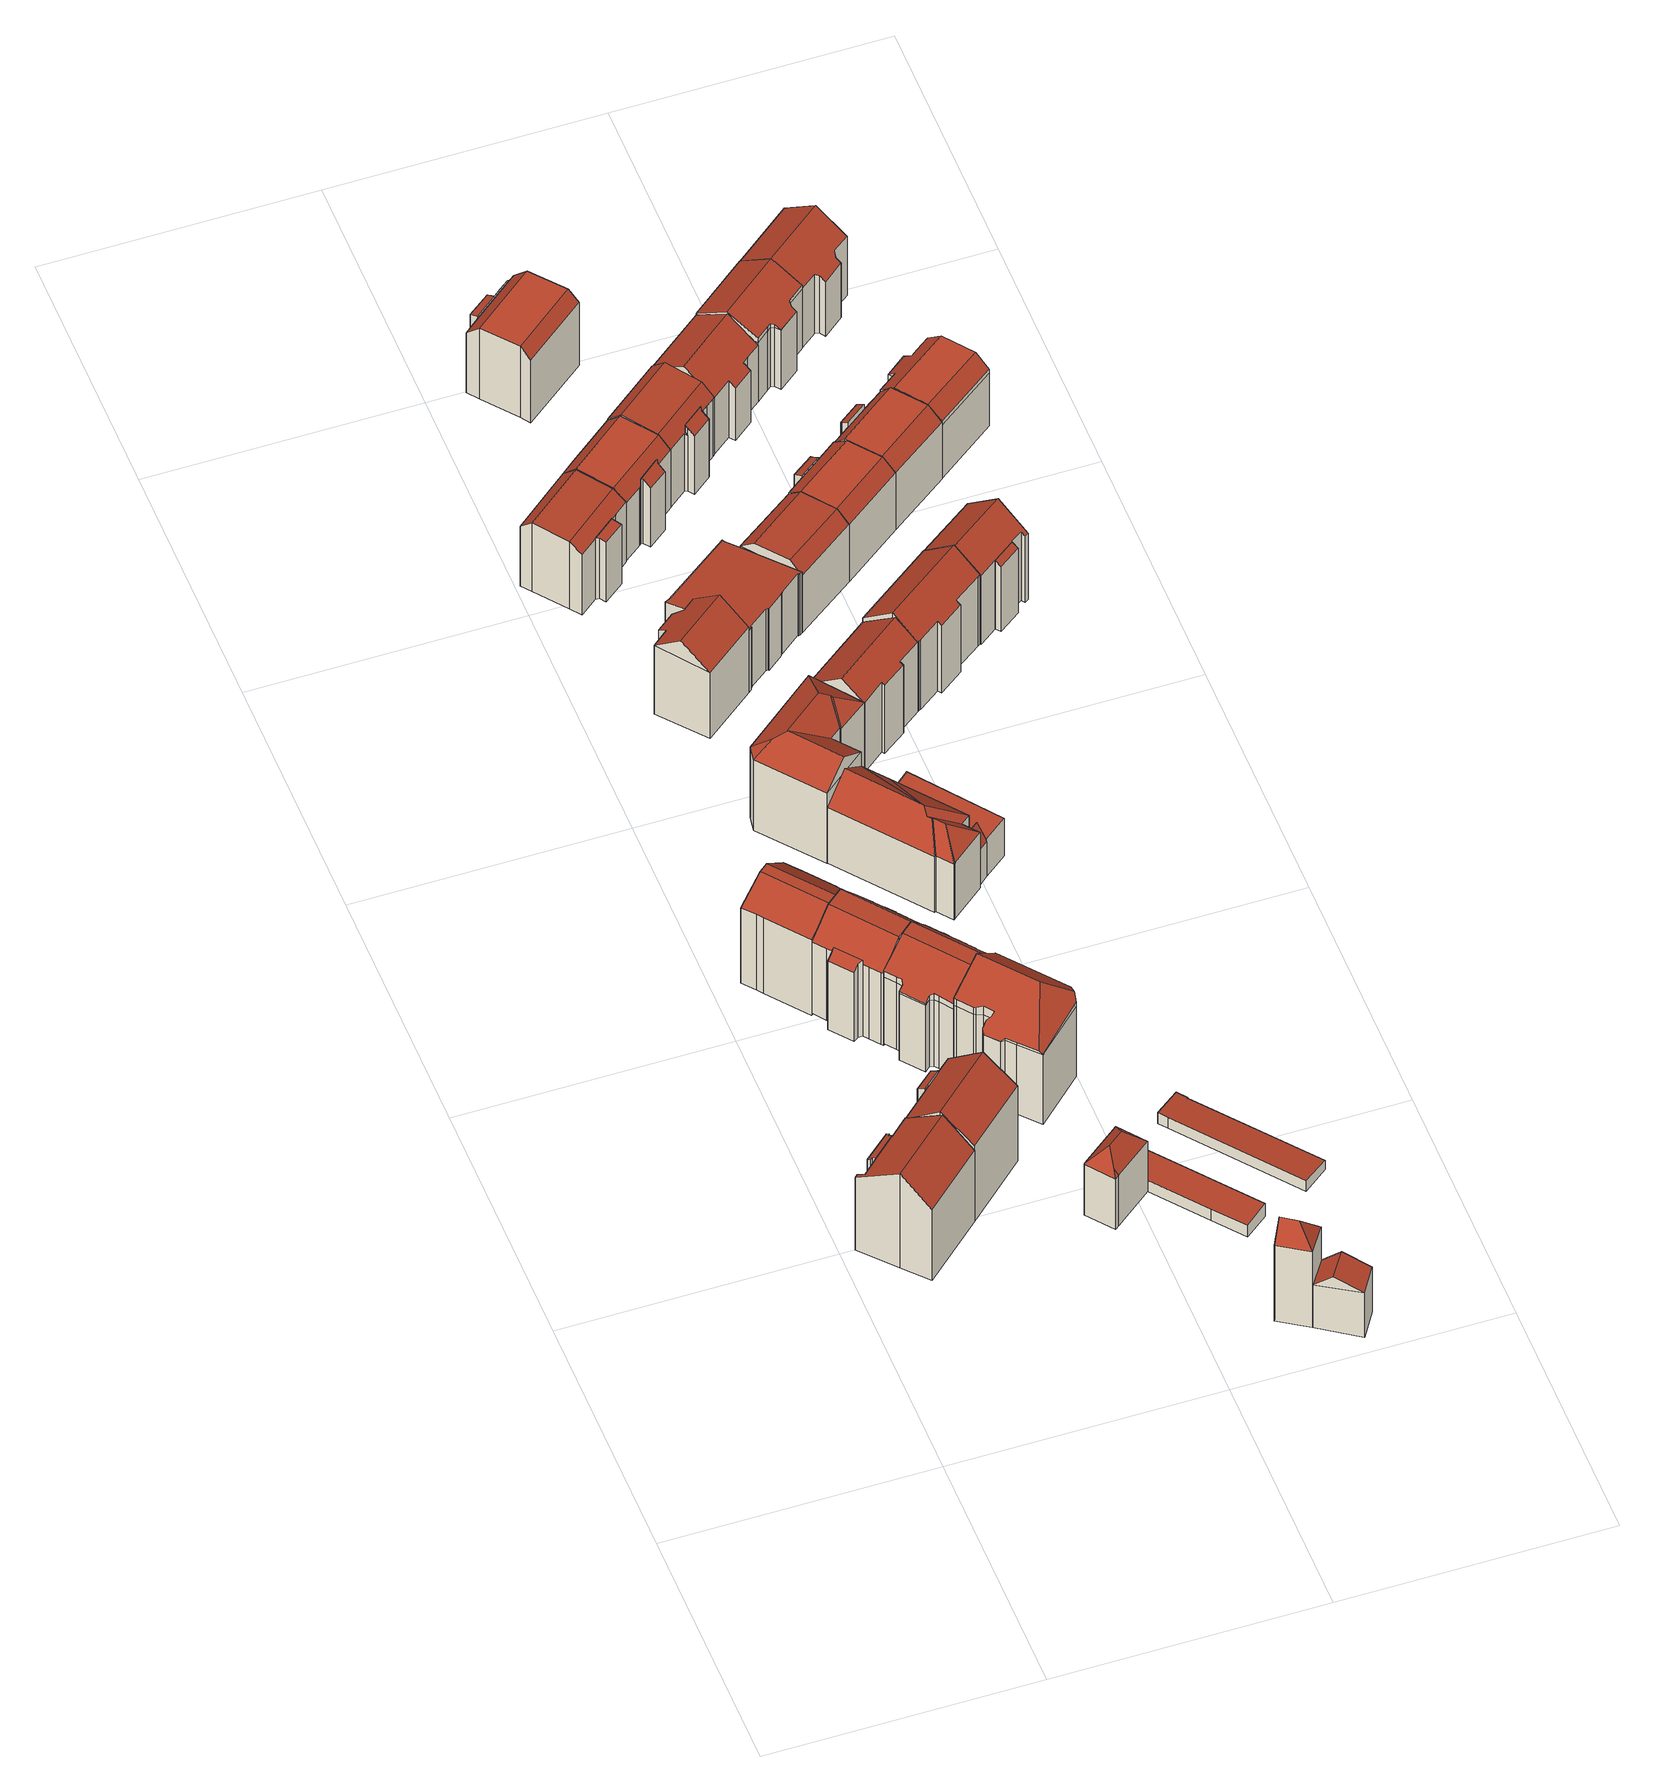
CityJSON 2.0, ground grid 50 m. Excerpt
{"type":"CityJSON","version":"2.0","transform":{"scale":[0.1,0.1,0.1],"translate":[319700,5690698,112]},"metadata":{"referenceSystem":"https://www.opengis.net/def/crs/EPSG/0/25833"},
"CityObjects":{
"building1":{"type":"Building","attributes":{"Gemeindeschluessel":14713000,"Geometrietyp2DReferenz":"3000","function":"31001_9998","roofType":"9999"},"children":["building1-1","building1-2"]},
"building1-1":{"type":"BuildingPart","attributes":{"Dachtyp_tdc":"tdcGableRoof","Dachneigung":43.35,"QualitaetDacherkennung":53,"Geometrietyp2DReferenz":"3000","roofType":"3100","measuredHeight":22.98},"parents":["building1"],"geometry":[{"type":"MultiSurface","lod":"2","boundaries":[[[0,1,2,3]],[[4,5,6,7]],[[5,8,9,6]],[[8,10,11,9]],[[10,12,13,11]],[[12,14,15,13]],[[14,16,17,15]],[[16,18,19,17]],[[18,20,21,19]],[[20,0,3,21]],[[16,14,12,10]],[[10,8,5,4,1,0,20,18,16]],[[3,2,7,6,9,11,13,15,17,19,21]],[[7,2,1,4]]],"semantics":{"surfaces":[{"type":"WallSurface"},{"type":"RoofSurface"},{"type":"GroundSurface"},{"type":"ClosureSurface"}],"values":[0,0,0,0,0,0,0,0,0,0,1,1,2,3]}}]},
"building1-2":{"type":"BuildingPart","attributes":{"Dachtyp_tdc":"tdcPolyFlatRoof","Dachneigung":26.52,"QualitaetDacherkennung":66,"Geometrietyp2DReferenz":"3000","roofType":"2100","measuredHeight":18.82},"parents":["building1"],"geometry":[{"type":"MultiSurface","lod":"2","boundaries":[[[22,2,1]],[[22,23,24,2]],[[23,25,26,24]],[[25,27,28,26]],[[27,29,30,28]],[[29,31,32,30]],[[31,33,34,32]],[[33,35,36,34]],[[35,37,4,7,36]],[[37,35,33,31,29,27,25,23,22]],[[2,24,26,28,30,32,34,36,7]],[[1,4,37,22]],[[1,2,7,4]]],"semantics":{"surfaces":[{"type":"WallSurface"},{"type":"RoofSurface"},{"type":"GroundSurface"},{"type":"ClosureSurface"}],"values":[0,0,0,0,0,0,0,0,0,1,2,0,3]}}]},
"building2":{"type":"Building","attributes":{"Gemeindeschluessel":14713000,"Geometrietyp2DReferenz":"3000","function":"31001_9998","roofType":"9999"},"children":["building2-1","building2-2"]},
"building2-1":{"type":"BuildingPart","attributes":{"Dachtyp_tdc":"tdcFreeFormRoof","Dachneigung":37.18,"QualitaetDacherkennung":29,"Geometrietyp2DReferenz":"3000","roofType":"5000","measuredHeight":23.43},"parents":["building2"],"geometry":[{"type":"MultiSurface","lod":"2","boundaries":[[[38,39,40,41]],[[39,42,43,40]],[[42,44,45,43]],[[44,46,13,45]],[[46,47,48,13]],[[47,49,9,48]],[[49,50,51,9]],[[47,46,44,42]],[[42,39,38,50,49,47]],[[41,40,43,45,13,48,9,51]],[[38,41,51,50]]],"semantics":{"surfaces":[{"type":"WallSurface"},{"type":"RoofSurface"},{"type":"GroundSurface"},{"type":"ClosureSurface"}],"values":[0,0,0,0,0,0,0,1,1,2,3]}}]},
"building2-2":{"type":"BuildingPart","attributes":{"Dachtyp_tdc":"tdcPolyFlatRoof","Dachneigung":28.72,"QualitaetDacherkennung":37,"Geometrietyp2DReferenz":"3000","roofType":"2100","measuredHeight":19},"parents":["building2"],"geometry":[{"type":"MultiSurface","lod":"2","boundaries":[[[52,53,54,55]],[[53,56,41,54]],[[56,57,58,59,41]],[[60,52,55,51,50]],[[60,57,56,53,52]],[[55,54,41,59,51]],[[60,50,58,57]],[[50,51,59,58]]],"semantics":{"surfaces":[{"type":"WallSurface"},{"type":"RoofSurface"},{"type":"GroundSurface"},{"type":"ClosureSurface"}],"values":[0,0,0,0,1,2,0,3]}}]},
"building3":{"type":"Building","attributes":{"Dachtyp_tdc":"tdcCutGableRoof","Gemeindeschluessel":14713000,"Dachneigung":42.37,"QualitaetDacherkennung":51,"Geometrietyp2DReferenz":"3000","function":"31001_9998","roofType":"9999","measuredHeight":21.85},"geometry":[{"type":"MultiSurface","lod":"2","boundaries":[[[61,62,63,64]],[[62,65,66,63]],[[65,67,68,66]],[[67,69,70,68]],[[69,71,72,70]],[[71,73,74,72]],[[73,75,76,74]],[[75,77,78,76]],[[77,79,80,78]],[[79,81,82,80]],[[81,83,84,82]],[[83,85,86,84]],[[85,87,88,86]],[[87,61,64,88]],[[69,67,65,62,61,87]],[[85,83,81,79,77,75,73,71]],[[87,85,71,69]],[[64,63,66,68,70,72,74,76,78,80,82,84,86,88]]],"semantics":{"surfaces":[{"type":"WallSurface"},{"type":"RoofSurface"},{"type":"GroundSurface"}],"values":[0,0,0,0,0,0,0,0,0,0,0,0,0,0,1,1,1,2]}}]},
"building4":{"type":"Building","attributes":{"Gemeindeschluessel":14713000,"Geometrietyp2DReferenz":"3000","function":"31001_9998","roofType":"9999"},"children":["building4-1","building4-2"]},
"building4-1":{"type":"BuildingPart","attributes":{"Dachtyp_tdc":"tdcPolyFlatRoof","Dachneigung":44.37,"QualitaetDacherkennung":54,"Geometrietyp2DReferenz":"3000","roofType":"2100","measuredHeight":18.52},"parents":["building4"],"geometry":[{"type":"MultiSurface","lod":"2","boundaries":[[[89,90,91,92,93]],[[90,94,95,91]],[[94,96,97,95]],[[96,98,99,100,97]],[[96,94,90,89,101,98]],[[100,102,92,91,95,97]],[[103,99,98,101]],[[103,102,100,99]],[[93,103,101,89]],[[93,92,102,103]]],"semantics":{"surfaces":[{"type":"WallSurface"},{"type":"RoofSurface"},{"type":"GroundSurface"},{"type":"ClosureSurface"}],"values":[0,0,0,0,1,2,0,3,0,3]}}]},
"building4-2":{"type":"BuildingPart","attributes":{"Dachtyp_tdc":"tdcCutGableRoof","Dachneigung":50.06,"QualitaetDacherkennung":61,"Geometrietyp2DReferenz":"3000","roofType":"9999","measuredHeight":22.15},"parents":["building4"],"geometry":[{"type":"MultiSurface","lod":"2","boundaries":[[[104,105,106,107]],[[105,108,109,106]],[[108,110,111,109]],[[110,112,113,111]],[[112,114,115,113]],[[114,116,117,115]],[[116,118,119,117]],[[118,120,121,119]],[[120,122,123,121]],[[122,124,125,123]],[[124,126,127,125]],[[126,128,129,127]],[[128,130,131,129]],[[130,132,133,131]],[[132,93,92,133]],[[99,134,135,100]],[[134,136,137,135]],[[136,138,139,137]],[[138,140,141,139]],[[140,142,143,141]],[[142,104,107,143]],[[124,122,120,118,116,114,112,110,108,105,104,142]],[[140,138,136,134,99,103,93,132,130,128,126]],[[142,140,126,124]],[[107,106,109,111,113,115,117,119,121,123,125,127,129,131,133,92,102,100,135,137,139,141,143]],[[103,102,92,93]],[[99,100,102,103]]],"semantics":{"surfaces":[{"type":"WallSurface"},{"type":"RoofSurface"},{"type":"GroundSurface"},{"type":"ClosureSurface"}],"values":[0,0,0,0,0,0,0,0,0,0,0,0,0,0,0,0,0,0,0,0,0,1,1,1,2,3,3]}}]},
"building5":{"type":"Building","attributes":{"Dachtyp_tdc":"tdcFreeFormRoof","Gemeindeschluessel":14713000,"Dachneigung":32.4,"QualitaetDacherkennung":52,"Geometrietyp2DReferenz":"3000","function":"31001_9998","roofType":"5000","measuredHeight":21.71},"geometry":[{"type":"MultiSurface","lod":"2","boundaries":[[[144,145,146,147]],[[145,148,149,146]],[[148,150,151,149]],[[150,152,153,151]],[[152,154,155,153]],[[154,156,157,155]],[[156,158,159,157]],[[158,160,161,159]],[[160,162,163,161]],[[162,164,165,163]],[[164,166,167,165]],[[166,168,169,167]],[[168,170,171,169]],[[170,172,173,171]],[[172,174,175,173]],[[174,176,177,175]],[[176,178,179,177]],[[178,180,181,179]],[[180,182,183,181]],[[182,184,185,183]],[[184,186,187,185]],[[186,188,189,187]],[[188,190,191,189]],[[190,144,147,191]],[[192,193,152,150,194,195,196,197,124,198,199,200]],[[201,202,203,204,205,206,207,208,209,210,211,212]],[[213,198,124,214,206,205]],[[188,214,124,197,190]],[[186,207,206,214,188]],[[162,198,213,164]],[[164,213,205,166]],[[176,212,211,178]],[[174,201,212,176]],[[178,211,210,180]],[[180,210,209,182]],[[182,209,208,184]],[[184,208,207,186]],[[166,205,204,168]],[[168,204,203,170]],[[170,203,202,172]],[[172,202,201,174]],[[158,200,199,160]],[[156,192,200,158]],[[160,199,198,162]],[[190,197,196,144]],[[148,194,150]],[[145,195,194,148]],[[144,196,195,145]],[[152,193,154]],[[154,193,192,156]],[[147,146,149,151,153,155,157,159,161,163,165,167,169,171,173,175,177,179,181,183,185,187,189,191]]],"semantics":{"surfaces":[{"type":"WallSurface"},{"type":"RoofSurface"},{"type":"GroundSurface"}],"values":[0,0,0,0,0,0,0,0,0,0,0,0,0,0,0,0,0,0,0,0,0,0,0,0,1,1,1,0,0,0,0,0,0,0,0,0,0,0,0,0,0,0,0,0,0,0,0,0,0,0,2]}}]},
"building6":{"type":"Building","attributes":{"Dachtyp_tdc":"tdcFreeFormRoof","Gemeindeschluessel":14713000,"Dachneigung":49.67,"QualitaetDacherkennung":3,"Geometrietyp2DReferenz":"3000","function":"31001_2463","roofType":"5000","measuredHeight":15.89},"geometry":[{"type":"MultiSurface","lod":"2","boundaries":[[[215,216,217,218]],[[216,219,220,217]],[[219,221,222,220]],[[221,223,224,222]],[[223,225,226,224]],[[225,215,218,226]],[[227,225,223]],[[228,229,227,223,221]],[[228,221,219]],[[230,229,228,219,216]],[[230,216,215]],[[227,229,230,215,225]],[[218,217,220,222,224,226]]],"semantics":{"surfaces":[{"type":"WallSurface"},{"type":"RoofSurface"},{"type":"GroundSurface"}],"values":[0,0,0,0,0,0,1,1,1,1,1,1,2]}}]},
"building7":{"type":"Building","attributes":{"Dachtyp_tdc":"tdcFreeFormRoof","Gemeindeschluessel":14713000,"Dachneigung":29.17,"QualitaetDacherkennung":36,"Geometrietyp2DReferenz":"3000","function":"31001_9998","roofType":"5000","measuredHeight":22.82},"geometry":[{"type":"MultiSurface","lod":"2","boundaries":[[[231,232,233,234]],[[232,235,236,233]],[[235,237,238,236]],[[237,239,240,238]],[[239,241,242,240]],[[241,243,244,242]],[[243,245,246,244]],[[245,247,248,246]],[[247,249,250,248]],[[249,251,252,250]],[[251,253,254,252]],[[253,255,256,254]],[[255,257,258,256]],[[257,259,260,258]],[[259,261,262,260]],[[261,263,264,262]],[[263,231,234,264]],[[265,266,267,268,269]],[[270,271,272,267,266]],[[273,268,267,272,274,275,276,277,278,279,280,281,282,245,283,284]],[[239,273,284,241]],[[241,284,283,243]],[[243,283,245]],[[245,282,247]],[[247,282,281,249]],[[249,281,280,251]],[[251,280,279,253]],[[253,279,278,255]],[[255,278,277,257]],[[257,277,276,259]],[[259,276,275,261]],[[261,275,274,263]],[[263,274,272,271,231]],[[231,271,270,232]],[[232,270,266,265,235]],[[237,269,268,273,239]],[[235,265,269,237]],[[234,233,236,238,240,242,244,246,248,250,252,254,256,258,260,262,264]]],"semantics":{"surfaces":[{"type":"WallSurface"},{"type":"RoofSurface"},{"type":"GroundSurface"}],"values":[0,0,0,0,0,0,0,0,0,0,0,0,0,0,0,0,0,1,1,1,0,0,0,0,0,0,0,0,0,0,0,0,0,0,0,0,0,2]}}]},
"building8":{"type":"Building","attributes":{"Dachtyp_tdc":"tdcFreeFormRoof","Gemeindeschluessel":14713000,"Dachneigung":52.26,"QualitaetDacherkennung":3,"Geometrietyp2DReferenz":"3000","function":"31001_9998","roofType":"5000","measuredHeight":22.31},"geometry":[{"type":"MultiSurface","lod":"2","boundaries":[[[285,286,287,288]],[[286,289,290,287]],[[289,291,292,290]],[[291,285,288,292]],[[293,291,289]],[[294,293,289,286]],[[294,286,285]],[[293,294,285,291]],[[288,287,290,292]]],"semantics":{"surfaces":[{"type":"WallSurface"},{"type":"RoofSurface"},{"type":"GroundSurface"}],"values":[0,0,0,0,1,1,0,1,2]}}]},
"building9":{"type":"Building","attributes":{"Dachtyp_tdc":"tdcPolyFlatRoof","Gemeindeschluessel":14713000,"Dachneigung":3.95,"QualitaetDacherkennung":84,"Geometrietyp2DReferenz":"3000","function":"31001_2463","roofType":"2100","measuredHeight":3.1},"geometry":[{"type":"MultiSurface","lod":"2","boundaries":[[[295,296,297,220]],[[296,298,299,297]],[[298,300,301,299]],[[300,302,303,301]],[[302,304,305,303]],[[304,306,307,305]],[[306,308,222,307]],[[306,304,302,300,298,296,295,308]],[[222,220,297,299,301,303,305,307]],[[308,295,220,222]]],"semantics":{"surfaces":[{"type":"WallSurface"},{"type":"RoofSurface"},{"type":"GroundSurface"}],"values":[0,0,0,0,0,0,0,1,2,0]}}]},
"building10":{"type":"Building","attributes":{"Dachtyp_tdc":"tdcFreeFormRoof","Gemeindeschluessel":14713000,"Dachneigung":37.99,"QualitaetDacherkennung":63,"Geometrietyp2DReferenz":"3000","function":"31001_9998","roofType":"5000","measuredHeight":20.74},"geometry":[{"type":"MultiSurface","lod":"2","boundaries":[[[309,310,311,312]],[[310,313,314,311]],[[313,315,316,314]],[[315,317,318,316]],[[317,319,320,318]],[[319,321,322,320]],[[321,323,324,322]],[[323,309,312,324]],[[323,321,325,326]],[[325,319,317,315,313,310,309,326]],[[309,323,326]],[[321,319,325]],[[312,311,314,316,318,320,322,324]]],"semantics":{"surfaces":[{"type":"WallSurface"},{"type":"RoofSurface"},{"type":"GroundSurface"}],"values":[0,0,0,0,0,0,0,0,1,1,0,0,2]}}]},
"building11":{"type":"Building","attributes":{"Gemeindeschluessel":14713000,"Geometrietyp2DReferenz":"3000","function":"31001_9998","roofType":"9999"},"children":["building11-1","building11-2"]},
"building11-1":{"type":"BuildingPart","attributes":{"Dachtyp_tdc":"tdcCutGableRoof","Dachneigung":3,"QualitaetDacherkennung":79,"Geometrietyp2DReferenz":"3000","roofType":"9999","measuredHeight":16.88},"parents":["building11"],"geometry":[{"type":"MultiSurface","lod":"2","boundaries":[[[327,328,329,330]],[[328,331,332,329]],[[331,333,334,332]],[[335,336,337,338]],[[336,339,340,337]],[[339,341,342,340]],[[341,343,344,342]],[[343,345,346,344]],[[345,347,348,346]],[[347,349,350,348]],[[349,327,330,350]],[[339,336,335,351,333,331,328,327,349]],[[347,345,343,341]],[[349,347,341,339]],[[330,329,332,334,352,338,337,340,342,344,346,348,350]],[[352,334,333,351]],[[338,352,351,335]]],"semantics":{"surfaces":[{"type":"WallSurface"},{"type":"RoofSurface"},{"type":"GroundSurface"},{"type":"ClosureSurface"}],"values":[0,0,0,0,0,0,0,0,0,0,0,1,1,1,2,3,3]}}]},
"building11-2":{"type":"BuildingPart","attributes":{"Dachtyp_tdc":"tdcPolyFlatRoof","Dachneigung":7.56,"QualitaetDacherkennung":39,"Geometrietyp2DReferenz":"3000","roofType":"2100","measuredHeight":14.85},"parents":["building11"],"geometry":[{"type":"MultiSurface","lod":"2","boundaries":[[[353,354,355,334,333]],[[354,356,357,355]],[[356,358,359,357]],[[358,360,361,359]],[[360,362,335,338,361]],[[363,362,360,358,356,354,353]],[[334,355,357,359,361,338,352]],[[351,335,362,363]],[[351,352,338,335]],[[353,333,351,363]],[[333,334,352,351]]],"semantics":{"surfaces":[{"type":"WallSurface"},{"type":"RoofSurface"},{"type":"GroundSurface"},{"type":"ClosureSurface"}],"values":[0,0,0,0,0,1,2,0,3,0,3]}}]},
"building12":{"type":"Building","attributes":{"Dachtyp_tdc":"tdcFreeFormRoof","Gemeindeschluessel":14713000,"Dachneigung":35.83,"QualitaetDacherkennung":70,"Geometrietyp2DReferenz":"3000","function":"31001_9998","roofType":"5000","measuredHeight":21.12},"geometry":[{"type":"MultiSurface","lod":"2","boundaries":[[[364,365,366,367]],[[365,368,369,366]],[[368,370,371,369]],[[370,372,373,371]],[[372,374,375,373]],[[374,376,377,375]],[[376,378,379,377]],[[378,380,381,379]],[[380,364,367,381]],[[382,380,378]],[[383,384,382,378,376]],[[385,386,383,376,374]],[[387,385,374,372]],[[387,372,370]],[[386,385,387,370,368]],[[388,384,383,386,368,365]],[[388,365,364]],[[382,384,388,364,380]],[[367,366,369,371,373,375,377,379,381]]],"semantics":{"surfaces":[{"type":"WallSurface"},{"type":"RoofSurface"},{"type":"GroundSurface"}],"values":[0,0,0,0,0,0,0,0,0,0,1,1,1,1,1,1,1,1,2]}}]},
"building13":{"type":"Building","attributes":{"Dachtyp_tdc":"tdcGableRoof","Gemeindeschluessel":14713000,"Dachneigung":24.65,"QualitaetDacherkennung":5,"Geometrietyp2DReferenz":"3000","function":"31001_9998","roofType":"3100","measuredHeight":13.36},"geometry":[{"type":"MultiSurface","lod":"2","boundaries":[[[389,390,290,292]],[[390,391,392,290]],[[391,393,394,392]],[[393,389,292,394]],[[391,390,395]],[[389,393,396]],[[390,389,396,395]],[[393,391,395,396]],[[292,290,392,394]]],"semantics":{"surfaces":[{"type":"WallSurface"},{"type":"RoofSurface"},{"type":"GroundSurface"}],"values":[0,0,0,0,0,0,1,1,2]}}]},
"building14":{"type":"Building","attributes":{"Dachtyp_tdc":"tdcFreeFormRoof","Gemeindeschluessel":14713000,"Dachneigung":39.95,"QualitaetDacherkennung":85,"Geometrietyp2DReferenz":"3000","function":"31001_9998","roofType":"5000","measuredHeight":18.04},"geometry":[{"type":"MultiSurface","lod":"2","boundaries":[[[397,398,399,400]],[[398,401,402,399]],[[401,403,404,402]],[[403,405,406,404]],[[405,407,408,406]],[[407,409,410,408]],[[409,411,412,410]],[[411,413,414,412]],[[413,415,416,414]],[[415,417,418,416]],[[417,397,400,418]],[[419,420,417,415]],[[413,419,415]],[[411,419,413]],[[409,419,411]],[[419,409,421]],[[421,409,407]],[[422,420,419,421,407,405]],[[423,422,405,403]],[[424,423,403,401]],[[424,398,397]],[[398,424,401]],[[420,422,423,424,397,417]],[[400,399,402,404,406,408,410,412,414,416,418]]],"semantics":{"surfaces":[{"type":"WallSurface"},{"type":"RoofSurface"},{"type":"GroundSurface"}],"values":[0,0,0,0,0,0,0,0,0,0,0,1,1,1,1,1,0,1,1,1,1,1,1,2]}}]},
"building15":{"type":"Building","attributes":{"Dachtyp_tdc":"tdcPolyFlatRoof","Gemeindeschluessel":14713000,"Dachneigung":4.22,"QualitaetDacherkennung":77,"Geometrietyp2DReferenz":"3000","function":"31001_2463","roofType":"2100","measuredHeight":2.67},"geometry":[{"type":"MultiSurface","lod":"2","boundaries":[[[425,426,427,428]],[[426,429,430,427]],[[429,431,432,430]],[[431,433,434,432]],[[433,435,436,434]],[[435,437,438,436]],[[437,439,440,438]],[[439,425,428,440]],[[439,437,435,433,431,429,426,425]],[[428,427,430,432,434,436,438,440]]],"semantics":{"surfaces":[{"type":"WallSurface"},{"type":"RoofSurface"},{"type":"GroundSurface"}],"values":[0,0,0,0,0,0,0,0,1,2]}}]},
"building16":{"type":"Building","attributes":{"Dachtyp_tdc":"tdcPolyFlatRoof","Gemeindeschluessel":14713000,"Dachneigung":7.49,"QualitaetDacherkennung":79,"Geometrietyp2DReferenz":"3000","function":"31001_9998","roofType":"2100","measuredHeight":15.04},"geometry":[{"type":"MultiSurface","lod":"2","boundaries":[[[441,442,443,444]],[[442,445,446,443]],[[445,447,448,446]],[[447,449,450,448]],[[449,451,452,450]],[[451,453,454,452]],[[453,455,456,454]],[[455,457,458,456]],[[457,459,460,458]],[[459,461,462,460]],[[461,463,464,462]],[[463,465,466,464]],[[465,467,468,466]],[[467,469,470,468]],[[469,471,472,470]],[[471,473,474,472]],[[473,475,322,474]],[[475,476,320,322]],[[476,477,478,320]],[[477,479,480,478]],[[479,481,482,480]],[[481,483,484,482]],[[483,441,444,484]],[[483,481,479,477,476,475,473,471,469,467,465,463,461,459,457,455,453,451,449,447,445,442,441]],[[444,443,446,448,450,452,454,456,458,460,462,464,466,468,470,472,474,322,320,478,480,482,484]]],"semantics":{"surfaces":[{"type":"WallSurface"},{"type":"RoofSurface"},{"type":"GroundSurface"}],"values":[0,0,0,0,0,0,0,0,0,0,0,0,0,0,0,0,0,0,0,0,0,0,0,1,2]}}]},
"building17":{"type":"Building","attributes":{"Gemeindeschluessel":14713000,"Geometrietyp2DReferenz":"3000","function":"31001_9998","roofType":"9999"},"children":["building17-1","building17-2"]},
"building17-1":{"type":"BuildingPart","attributes":{"Dachtyp_tdc":"tdcPolyFlatRoof","Dachneigung":40.99,"QualitaetDacherkennung":26,"Geometrietyp2DReferenz":"3000","roofType":"2100","measuredHeight":15.89},"parents":["building17"],"geometry":[{"type":"MultiSurface","lod":"2","boundaries":[[[485,486,487,488,489]],[[486,490,491,487]],[[490,492,493,491]],[[492,494,495,493]],[[494,496,497,498,495]],[[496,494,492,490,486,485,499]],[[500,488,487,491,493,495,498]],[[489,501,499,485]],[[489,488,500,501]],[[501,497,496,499]],[[501,500,498,497]]],"semantics":{"surfaces":[{"type":"WallSurface"},{"type":"RoofSurface"},{"type":"GroundSurface"},{"type":"ClosureSurface"}],"values":[0,0,0,0,0,1,2,0,3,0,3]}}]},
"building17-2":{"type":"BuildingPart","attributes":{"Dachtyp_tdc":"tdcCutGableRoof","Dachneigung":2.57,"QualitaetDacherkennung":80,"Geometrietyp2DReferenz":"3000","roofType":"9999","measuredHeight":16.82},"parents":["building17"],"geometry":[{"type":"MultiSurface","lod":"2","boundaries":[[[345,502,503,504]],[[502,505,506,503]],[[505,507,508,506]],[[507,509,510,508]],[[509,511,512,510]],[[511,489,488,512]],[[497,513,514,498]],[[513,515,516,514]],[[515,517,518,516]],[[517,519,520,518]],[[519,345,504,520]],[[507,505,502,345,519]],[[517,515,513,497,501,489,511,509]],[[519,517,509,507]],[[504,503,506,508,510,512,488,500,498,514,516,518,520]],[[501,500,488,489]],[[497,498,500,501]]],"semantics":{"surfaces":[{"type":"WallSurface"},{"type":"RoofSurface"},{"type":"GroundSurface"},{"type":"ClosureSurface"}],"values":[0,0,0,0,0,0,0,0,0,0,0,1,1,1,2,3,3]}}]},
"building18":{"type":"Building","attributes":{"Gemeindeschluessel":14713000,"Geometrietyp2DReferenz":"3000","function":"31001_9998","roofType":"9999"},"children":["building18-1","building18-2"]},
"building18-1":{"type":"BuildingPart","attributes":{"Dachtyp_tdc":"tdcGableRoof","Dachneigung":69.94,"QualitaetDacherkennung":16,"Geometrietyp2DReferenz":"3000","roofType":"3100","measuredHeight":12.04},"parents":["building18"],"geometry":[{"type":"MultiSurface","lod":"2","boundaries":[[[521,522,523,524]],[[522,525,526,523]],[[525,527,528,526]],[[525,522,529]],[[522,521,530,531,529]],[[527,525,529,531,532]],[[524,523,526,528]],[[524,528,527,521]],[[530,532,531]],[[521,527,532,530]]],"semantics":{"surfaces":[{"type":"WallSurface"},{"type":"RoofSurface"},{"type":"GroundSurface"},{"type":"ClosureSurface"}],"values":[0,0,0,0,1,1,2,3,0,3]}}]},
"building18-2":{"type":"BuildingPart","attributes":{"Dachtyp_tdc":"tdcPolyFlatRoof","Dachneigung":0,"QualitaetDacherkennung":76,"Geometrietyp2DReferenz":"3000","roofType":"1000","measuredHeight":9.15},"parents":["building18"],"geometry":[{"type":"MultiSurface","lod":"2","boundaries":[[[533,534,521,524,535]],[[536,537,538,528,527]],[[537,539,540,538]],[[539,533,535,540]],[[539,537,536,532,530,534,533]],[[535,524,528,538,540]],[[527,532,536]],[[530,521,534]],[[527,528,524,521]],[[527,521,530,532]]],"semantics":{"surfaces":[{"type":"WallSurface"},{"type":"RoofSurface"},{"type":"GroundSurface"},{"type":"ClosureSurface"}],"values":[0,0,0,0,1,2,0,0,3,3]}}]},
"building19":{"type":"Building","attributes":{"Dachtyp_tdc":"tdcFreeFormRoof","Gemeindeschluessel":14713000,"Dachneigung":38.9,"QualitaetDacherkennung":64,"Geometrietyp2DReferenz":"3000","function":"31001_9998","roofType":"5000","measuredHeight":20.43},"geometry":[{"type":"MultiSurface","lod":"2","boundaries":[[[541,542,543,369]],[[542,544,545,543]],[[544,546,547,545]],[[546,548,549,547]],[[548,550,551,549]],[[550,552,553,551]],[[552,554,371,553]],[[554,541,369,371]],[[555,556,542,541]],[[546,544,556,555,554,552,550,548]],[[544,542,556]],[[541,554,555]],[[369,543,545,547,549,551,553,371]]],"semantics":{"surfaces":[{"type":"WallSurface"},{"type":"RoofSurface"},{"type":"GroundSurface"}],"values":[0,0,0,0,0,0,0,0,1,1,0,0,2]}}]},
"building20":{"type":"Building","attributes":{"Gemeindeschluessel":14713000,"Geometrietyp2DReferenz":"3000","function":"31001_9998","roofType":"9999"},"children":["building20-1","building20-2"]},
"building20-1":{"type":"BuildingPart","attributes":{"Dachtyp_tdc":"tdcCutGableRoof","Dachneigung":1.67,"QualitaetDacherkennung":73,"Geometrietyp2DReferenz":"3000","roofType":"9999","measuredHeight":17.44},"parents":["building20"],"geometry":[{"type":"MultiSurface","lod":"2","boundaries":[[[557,558,559,560]],[[561,562,563,564]],[[562,565,566,563]],[[565,567,568,566]],[[567,569,570,568]],[[569,571,572,570]],[[571,573,574,572]],[[573,575,576,574]],[[575,577,578,576]],[[577,557,560,578]],[[567,565,562,561,558,557,577]],[[575,573,571,569]],[[577,575,569,567]],[[560,559,564,563,566,568,570,572,574,576,578]],[[561,564,559,558]]],"semantics":{"surfaces":[{"type":"WallSurface"},{"type":"RoofSurface"},{"type":"GroundSurface"},{"type":"ClosureSurface"}],"values":[0,0,0,0,0,0,0,0,0,0,1,1,1,2,3]}}]},
"building20-2":{"type":"BuildingPart","attributes":{"Dachtyp_tdc":"tdcPolyFlatRoof","Dachneigung":17.63,"QualitaetDacherkennung":73,"Geometrietyp2DReferenz":"3000","roofType":"2100","measuredHeight":15.06},"parents":["building20"],"geometry":[{"type":"MultiSurface","lod":"2","boundaries":[[[579,580,581,582]],[[580,583,584,581]],[[583,585,586,584]],[[585,587,588,586]],[[587,589,563,588]],[[589,590,561,564,563]],[[591,579,582,559,558]],[[591,590,589,587,585,583,580,579]],[[582,581,584,586,588,563,564,559]],[[558,561,590,591]],[[558,559,564,561]]],"semantics":{"surfaces":[{"type":"WallSurface"},{"type":"RoofSurface"},{"type":"GroundSurface"},{"type":"ClosureSurface"}],"values":[0,0,0,0,0,0,0,1,2,0,3]}}]},
"building21":{"type":"Building","attributes":{"Gemeindeschluessel":14713000,"Geometrietyp2DReferenz":"3000","function":"31001_9998","roofType":"9999"},"children":["building21-1","building21-2"]},
"building21-1":{"type":"BuildingPart","attributes":{"Dachtyp_tdc":"tdcCutGableRoof","Dachneigung":3.96,"QualitaetDacherkennung":80,"Geometrietyp2DReferenz":"3000","roofType":"9999","measuredHeight":17},"parents":["building21"],"geometry":[{"type":"MultiSurface","lod":"2","boundaries":[[[511,592,593,594]],[[592,595,596,593]],[[595,597,598,596]],[[599,600,597,595]],[[592,511,601,602,603,604,605,606,607,608,609]],[[595,592,609,599]],[[598,610,611,612,613,614,615,616,617,618,619,620,594,593,596]],[[597,600,610,598]],[[600,599,611,610]],[[599,609,612,611]],[[609,608,613,612]],[[608,607,614,613]],[[607,606,615,614]],[[606,605,616,615]],[[605,604,617,616]],[[602,601,620,619]],[[601,511,594,620]],[[603,618,617,604]],[[602,619,618,603]]],"semantics":{"surfaces":[{"type":"WallSurface"},{"type":"RoofSurface"},{"type":"GroundSurface"},{"type":"ClosureSurface"}],"values":[0,0,0,1,1,1,2,0,0,0,0,0,0,0,0,0,0,3,3]}}]},
"building21-2":{"type":"BuildingPart","attributes":{"Dachtyp_tdc":"tdcPolyFlatRoof","Dachneigung":42.39,"QualitaetDacherkennung":26,"Geometrietyp2DReferenz":"3000","roofType":"2100","measuredHeight":15.96},"parents":["building21"],"geometry":[{"type":"MultiSurface","lod":"2","boundaries":[[[621,622,623,617,604]],[[622,624,625,623]],[[624,626,627,625]],[[626,628,602,619,627]],[[626,624,622,621,629,628]],[[619,618,617,623,625,627]],[[603,602,628,629]],[[603,618,619,602]],[[604,603,629,621]],[[604,617,618,603]]],"semantics":{"surfaces":[{"type":"WallSurface"},{"type":"RoofSurface"},{"type":"GroundSurface"},{"type":"ClosureSurface"}],"values":[0,0,0,0,1,2,0,3,0,3]}}]},
"building22":{"type":"Building","attributes":{"Dachtyp_tdc":"tdcCutGableRoof","Gemeindeschluessel":14713000,"Dachneigung":3.11,"QualitaetDacherkennung":78,"Geometrietyp2DReferenz":"3000","function":"31001_9998","roofType":"9999","measuredHeight":16.52},"geometry":[{"type":"MultiSurface","lod":"2","boundaries":[[[630,631,632,443]],[[631,633,634,632]],[[633,635,446,634]],[[635,630,443,446]],[[631,630,636,637]],[[633,631,637,638]],[[635,633,638,639]],[[630,635,639,636]],[[638,637,636,639]],[[443,632,634,446]]],"semantics":{"surfaces":[{"type":"WallSurface"},{"type":"RoofSurface"},{"type":"GroundSurface"}],"values":[0,0,0,0,1,0,1,0,1,2]}}]},
"building23":{"type":"Building","attributes":{"Dachtyp_tdc":"tdcGableRoof","Gemeindeschluessel":14713000,"Dachneigung":39.82,"QualitaetDacherkennung":73,"Geometrietyp2DReferenz":"3000","function":"31001_9998","roofType":"3100","measuredHeight":21.07},"geometry":[{"type":"MultiSurface","lod":"2","boundaries":[[[640,641,642,643]],[[641,644,645,642]],[[644,646,647,645]],[[646,648,649,647]],[[648,650,651,649]],[[650,652,653,651]],[[652,654,655,653]],[[654,656,657,655]],[[656,544,545,657]],[[544,658,659,545]],[[658,660,543,659]],[[660,661,662,543]],[[661,640,643,662]],[[658,544,656,654,652,650,648,646,644,641,640]],[[640,661,660,658]],[[643,642,645,647,649,651,653,655,657,545,659,543,662]]],"semantics":{"surfaces":[{"type":"WallSurface"},{"type":"RoofSurface"},{"type":"GroundSurface"}],"values":[0,0,0,0,0,0,0,0,0,0,0,0,0,1,1,2]}}]},
"building24":{"type":"Building","attributes":{"Dachtyp_tdc":"tdcFreeFormRoof","Gemeindeschluessel":14713000,"Dachneigung":36,"QualitaetDacherkennung":73,"Geometrietyp2DReferenz":"3000","function":"31001_9998","roofType":"5000","measuredHeight":18.08},"geometry":[{"type":"MultiSurface","lod":"2","boundaries":[[[663,664,665,666]],[[664,667,668,665]],[[667,669,670,668]],[[669,671,672,670]],[[671,673,674,672]],[[673,675,676,674]],[[675,677,678,676]],[[677,679,680,678]],[[679,663,666,680]],[[681,682,667,664]],[[677,675,673,671,669,682,681,663,679]],[[664,663,681]],[[669,667,682]],[[666,665,668,670,672,674,676,678,680]]],"semantics":{"surfaces":[{"type":"WallSurface"},{"type":"RoofSurface"},{"type":"GroundSurface"}],"values":[0,0,0,0,0,0,0,0,0,1,1,0,0,2]}}]},
"building25":{"type":"Building","attributes":{"Gemeindeschluessel":14713000,"Geometrietyp2DReferenz":"3000","function":"31001_9998","roofType":"9999"},"children":["building25-1","building25-2"]},
"building25-1":{"type":"BuildingPart","attributes":{"Dachtyp_tdc":"tdcPolyFlatRoof","Dachneigung":21.5,"QualitaetDacherkennung":74,"Geometrietyp2DReferenz":"3000","roofType":"2100","measuredHeight":14.43},"parents":["building25"],"geometry":[{"type":"MultiSurface","lod":"2","boundaries":[[[683,684,685,686]],[[684,687,688,685]],[[687,689,690,688]],[[689,691,690]],[[692,693,694]],[[692,683,686,693]],[[692,689,687,684,683]],[[686,685,688,690,693]],[[694,691,689,692]],[[694,693,690,691]]],"semantics":{"surfaces":[{"type":"WallSurface"},{"type":"RoofSurface"},{"type":"GroundSurface"},{"type":"ClosureSurface"}],"values":[0,0,0,0,0,0,1,2,0,3]}}]},
"building25-2":{"type":"BuildingPart","attributes":{"Dachtyp_tdc":"tdcCutGableRoof","Dachneigung":2.47,"QualitaetDacherkennung":69,"Geometrietyp2DReferenz":"3000","roofType":"9999","measuredHeight":16.41},"parents":["building25"],"geometry":[{"type":"MultiSurface","lod":"2","boundaries":[[[695,696,634,697]],[[696,698,699,634]],[[698,637,700,699]],[[637,701,632,700]],[[701,694,693,632]],[[691,702,703,690]],[[702,704,705,703]],[[704,706,707,705]],[[706,708,709,707]],[[708,695,697,709]],[[698,696,695,708]],[[706,704,702,691,694,701,637]],[[708,706,637,698]],[[697,634,699,700,632,693,690,703,705,707,709]],[[691,690,693,694]]],"semantics":{"surfaces":[{"type":"WallSurface"},{"type":"RoofSurface"},{"type":"GroundSurface"},{"type":"ClosureSurface"}],"values":[0,0,0,0,0,0,0,0,0,0,1,1,1,2,3]}}]},
"building26":{"type":"Building","attributes":{"Gemeindeschluessel":14713000,"Geometrietyp2DReferenz":"3000","function":"31001_9998","roofType":"9999"},"children":["building26-1","building26-2"]},
"building26-1":{"type":"BuildingPart","attributes":{"Dachtyp_tdc":"tdcPolyFlatRoof","Dachneigung":38.3,"QualitaetDacherkennung":25,"Geometrietyp2DReferenz":"3000","roofType":"2100","measuredHeight":16.81},"parents":["building26"],"geometry":[{"type":"MultiSurface","lod":"2","boundaries":[[[710,711,712,713]],[[711,714,715,712]],[[714,716,717,715]],[[716,714,711,710]],[[713,712,715,717]],[[713,717,716,710]]],"semantics":{"surfaces":[{"type":"WallSurface"},{"type":"RoofSurface"},{"type":"GroundSurface"},{"type":"ClosureSurface"}],"values":[0,0,0,1,2,3]}}]},
"building26-2":{"type":"BuildingPart","attributes":{"Dachtyp_tdc":"tdcGableRoof","Dachneigung":39.23,"QualitaetDacherkennung":82,"Geometrietyp2DReferenz":"3000","roofType":"3100","measuredHeight":20.96},"parents":["building26"],"geometry":[{"type":"MultiSurface","lod":"2","boundaries":[[[718,719,720,721]],[[719,710,713,720]],[[716,722,723,717]],[[722,724,642,723]],[[724,725,726,642]],[[725,727,662,726]],[[727,728,729,662]],[[728,730,731,729]],[[730,732,733,731]],[[732,734,735,733]],[[734,718,721,735]],[[730,728,727,725]],[[725,724,722,716,710,719,718,734,732,730]],[[721,720,713,717,723,642,726,662,729,731,733,735]],[[716,717,713,710]]],"semantics":{"surfaces":[{"type":"WallSurface"},{"type":"RoofSurface"},{"type":"GroundSurface"},{"type":"ClosureSurface"}],"values":[0,0,0,0,0,0,0,0,0,0,0,1,1,2,3]}}]},
"building27":{"type":"Building","attributes":{"Dachtyp_tdc":"tdcFreeFormRoof","Gemeindeschluessel":14713000,"Dachneigung":27.29,"QualitaetDacherkennung":52,"Geometrietyp2DReferenz":"3000","function":"31001_9998","roofType":"5000","measuredHeight":18.52},"geometry":[{"type":"MultiSurface","lod":"2","boundaries":[[[736,737,738,739]],[[737,740,741,738]],[[740,742,743,741]],[[742,744,745,743]],[[744,746,747,745]],[[746,748,749,747]],[[748,750,670,749]],[[750,751,668,670]],[[751,752,753,668]],[[752,754,755,753]],[[754,736,739,755]],[[740,756,757,758,759,760,761,762,763,764,765]],[[752,766,760,759]],[[750,761,760,766,751]],[[751,766,752]],[[740,765,742]],[[742,765,764,744]],[[744,764,763,746]],[[746,763,762,748]],[[748,762,761,750]],[[754,758,757,736]],[[752,759,758,754]],[[736,757,756,737]],[[737,756,740]],[[739,738,741,743,745,747,749,670,668,753,755]]],"semantics":{"surfaces":[{"type":"WallSurface"},{"type":"RoofSurface"},{"type":"GroundSurface"}],"values":[0,0,0,0,0,0,0,0,0,0,0,1,1,0,0,0,0,0,0,0,0,0,0,0,2]}}]},
"building28":{"type":"Building","attributes":{"Gemeindeschluessel":14713000,"Geometrietyp2DReferenz":"3000","function":"31001_9998","roofType":"9999"},"children":["building28-1","building28-2"]},
"building28-1":{"type":"BuildingPart","attributes":{"Dachtyp_tdc":"tdcPolyFlatRoof","Dachneigung":30.43,"QualitaetDacherkennung":67,"Geometrietyp2DReferenz":"3000","roofType":"2100","measuredHeight":14.82},"parents":["building28"],"geometry":[{"type":"MultiSurface","lod":"2","boundaries":[[[767,768,769,770]],[[768,771,772,769]],[[771,773,774,772]],[[773,775,776,777,774]],[[778,767,770,779]],[[778,775,773,771,768,767]],[[769,772,774,777,770]],[[779,776,775,778]],[[779,770,777,776]]],"semantics":{"surfaces":[{"type":"WallSurface"},{"type":"RoofSurface"},{"type":"GroundSurface"},{"type":"ClosureSurface"}],"values":[0,0,0,0,0,1,2,0,3]}}]},
"building28-2":{"type":"BuildingPart","attributes":{"Dachtyp_tdc":"tdcCutGableRoof","Dachneigung":2.37,"QualitaetDacherkennung":71,"Geometrietyp2DReferenz":"3000","roofType":"9999","measuredHeight":16.43},"parents":["building28"],"geometry":[{"type":"MultiSurface","lod":"2","boundaries":[[[780,695,697,781]],[[695,782,783,697]],[[782,784,785,783]],[[784,786,705,785]],[[786,787,788,705]],[[787,779,770,788]],[[776,789,790,777]],[[789,791,792,790]],[[791,793,794,792]],[[793,780,781,794]],[[782,695,780,793]],[[791,789,776,779,787,786,784]],[[793,791,784,782]],[[781,697,783,785,705,788,770,777,790,792,794]],[[776,777,770,779]]],"semantics":{"surfaces":[{"type":"WallSurface"},{"type":"RoofSurface"},{"type":"GroundSurface"},{"type":"ClosureSurface"}],"values":[0,0,0,0,0,0,0,0,0,0,1,1,1,2,3]}}]},
"building29":{"type":"Building","attributes":{"Dachtyp_tdc":"tdcFreeFormRoof","Gemeindeschluessel":14713000,"Dachneigung":33.61,"QualitaetDacherkennung":75,"Geometrietyp2DReferenz":"3000","function":"31001_9998","roofType":"5000","measuredHeight":18.49},"geometry":[{"type":"MultiSurface","lod":"2","boundaries":[[[795,796,797,798]],[[796,799,800,797]],[[799,801,802,800]],[[801,803,804,802]],[[803,805,806,804]],[[805,807,808,806]],[[807,809,810,808]],[[809,811,812,810]],[[811,813,814,812]],[[813,795,798,814]],[[807,805,803,801,799,815,816,813,811,809]],[[816,815,796,795]],[[799,796,815]],[[795,813,816]],[[798,797,800,802,804,806,808,810,812,814]]],"semantics":{"surfaces":[{"type":"WallSurface"},{"type":"RoofSurface"},{"type":"GroundSurface"}],"values":[0,0,0,0,0,0,0,0,0,0,1,1,0,0,2]}}]},
"building30":{"type":"Building","attributes":{"Dachtyp_tdc":"tdcFreeFormRoof","Gemeindeschluessel":14713000,"Dachneigung":2.31,"QualitaetDacherkennung":71,"Geometrietyp2DReferenz":"3000","function":"31001_9998","roofType":"5000","measuredHeight":16.43},"geometry":[{"type":"MultiSurface","lod":"2","boundaries":[[[817,818,819,820]],[[818,821,822,819]],[[821,823,824,822]],[[823,825,826,824]],[[825,827,828,826]],[[827,829,830,828]],[[829,831,832,830]],[[831,833,834,832]],[[833,835,836,834]],[[835,837,838,836]],[[837,839,840,838]],[[839,841,842,840]],[[841,843,844,842]],[[843,817,820,844]],[[845,846,847,848]],[[849,850,851,852,853,821,818,854,855,856]],[[848,847,849,856]],[[823,821,853]],[[817,854,818]],[[825,823,853,852]],[[827,825,852,851]],[[829,827,851,850]],[[835,833,847,846]],[[831,829,850,849]],[[833,831,849,847]],[[837,835,846,845]],[[839,837,845,848]],[[843,841,856,855]],[[841,839,848,856]],[[817,843,855,854]],[[820,819,822,824,826,828,830,832,834,836,838,840,842,844]]],"semantics":{"surfaces":[{"type":"WallSurface"},{"type":"RoofSurface"},{"type":"GroundSurface"}],"values":[0,0,0,0,0,0,0,0,0,0,0,0,0,0,1,1,1,0,0,0,0,0,0,0,0,0,0,0,0,0,2]}}]}
},
"vertices":[
[37,478,208],[62,501,208],[62,501,21],[37,478,21],[107,542,208],[107,541,208],[107,541,21],[107,542,21],[141,572,208],[141,572,21],[188,521,251],[188,521,21],[228,477,194],[228,477,21],[118,378,194],[118,378,21],[78,422,251],[78,422,21],[22,484,199],[22,484,21],[27,489,199],[27,489,21],
[62,501,209],[65,504,209],[65,504,21],[61,510,205],[61,510,21],[57,507,205],[57,507,21],[53,512,202],[53,512,21],[101,554,202],[101,554,21],[105,550,205],[105,550,21],[103,547,205],[103,547,21],[107,542,209],
[226,650,206],[252,673,206],[252,673,21],[226,650,21],[296,626,255],[296,626,21],[339,578,206],[339,578,21],[228,477,206],[185,525,255],[185,525,21],[141,572,206],[193,619,206],[193,619,21],
[183,630,203],[217,660,203],[217,660,21],[183,630,21],[226,650,211],[227,650,211],[227,650,206],[227,650,21],[193,619,211],
[135,1009,191],[78,1081,191],[78,1081,6],[135,1009,6],[69,1092,191],[69,1092,6],[50,1115,191],[50,1115,6],[97,1152,224],[97,1152,6],[113,1164,225],[113,1164,6],[154,1197,177],[154,1197,6],[176,1170,177],[176,1170,6],[178,1171,174],[178,1171,6],[219,1119,175],[219,1119,6],[218,1118,177],[218,1118,6],[239,1090,177],[239,1090,6],[198,1058,225],[198,1058,6],[182,1045,224],[182,1045,6],
[197,933,196],[189,933,191],[189,933,11],[197,933,11],[197,933,187],[180,926,179],[180,926,11],[148,966,179],[148,966,11],[158,973,192],[158,973,183],[158,973,11],[162,976,196],[162,976,11],[162,976,187],
[239,1090,180],[262,1062,180],[262,1062,11],[239,1090,11],[263,1063,178],[263,1063,11],[275,1047,179],[275,1047,11],[277,1048,177],[277,1048,11],[291,1031,177],[291,1031,11],[289,1030,179],[289,1030,11],[303,1012,179],[303,1012,11],[302,1011,181],[302,1011,11],[324,983,181],[324,983,11],[290,956,233],[290,956,11],[261,933,230],[261,933,11],[222,902,187],[222,902,11],[219,905,187],[219,905,11],[205,923,187],[205,923,11],[160,978,186],[160,978,11],[153,986,186],[153,986,11],[135,1009,186],[135,1009,11],[176,1041,230],[176,1041,11],[205,1063,233],[205,1063,11],
[345,957,179],[347,958,179],[347,958,16],[345,957,16],[360,941,179],[360,941,16],[361,942,179],[361,942,16],[375,924,179],[375,924,16],[374,923,179],[374,923,16],[386,907,179],[386,907,16],[385,905,179],[385,905,16],[408,877,179],[408,877,16],[374,850,179],[374,850,16],[363,841,179],[363,841,16],[352,832,179],[352,832,16],[306,795,179],[306,795,16],[289,819,179],[289,819,16],[283,826,179],[283,826,16],[275,827,179],[275,827,16],[266,819,179],[266,819,16],[234,859,179],[234,859,16],[243,866,179],[243,866,16],[244,873,179],[244,873,16],[238,882,179],[238,882,16],[222,902,179],[222,902,16],[287,954,179],[287,954,16],[324,983,179],[324,983,16],[386,907,181],[374,923,181],[360,941,181],[347,958,181],[345,957,183],[324,983,183],[374,850,233],[408,877,184],[385,905,183],[275,827,191],[283,826,194],[289,819,194],[306,795,193],[352,832,231],[268,939,231],[222,902,194],[238,882,194],[244,873,194],[243,866,190],[234,859,183],[266,819,183],[363,841,232],[287,954,232],
[400,426,148],[402,429,148],[402,429,25],[400,426,25],[478,488,148],[478,488,25],[516,439,148],[516,439,25],[445,384,148],[445,384,25],[438,378,148],[438,378,25],[440,391,158],[472,444,184],[443,421,184],[404,426,152],
[408,877,189],[499,763,189],[499,763,19],[408,877,19],[494,723,189],[494,723,19],[407,642,189],[407,642,19],[374,678,189],[374,678,19],[359,693,189],[359,693,19],[351,693,189],[351,693,19],[330,717,189],[330,717,19],[332,727,189],[332,727,19],[341,736,189],[341,736,19],[351,737,189],[351,737,19],[358,742,189],[358,742,19],[345,759,189],[345,759,19],[334,763,189],[334,763,19],[330,765,189],[330,765,19],[310,791,189],[310,791,19],[306,795,189],[306,795,19],[494,723,201],[496,738,211],[439,746,247],[402,647,196],[407,642,190],[499,763,195],[408,877,194],[363,841,247],[374,678,195],[306,795,207],[310,791,206],[330,765,206],[334,763,207],[345,759,211],[358,742,210],[351,737,205],[341,736,201],[332,727,194],[351,693,190],[359,693,194],
[611,90,221],[644,139,221],[644,139,36],[611,90,36],[697,102,221],[697,102,36],[665,55,221],[665,55,36],[657,95,259],[628,115,259],
[478,488,53],[481,490,53],[481,490,25],[520,521,56],[520,521,25],[532,506,56],[532,506,25],[679,322,56],[679,322,25],[636,289,53],[636,289,25],[592,343,53],[592,343,25],[516,439,52],
[119,1725,171],[149,1749,172],[149,1749,4],[119,1725,4],[142,1767,157],[142,1767,4],[175,1792,158],[175,1792,4],[192,1782,172],[192,1782,4],[214,1800,172],[214,1800,4],[281,1715,165],[281,1715,4],[187,1642,165],[187,1642,4],[246,1760,211],[151,1686,211],
[190,2055,152],[164,2034,152],[164,2034,5],[190,2055,5],[156,2028,152],[156,2028,5],[156,2025,150],[156,2025,5],[114,1995,152],[82,1970,152],[82,1970,5],[114,1995,5],[67,1989,170],[67,1989,5],[22,2046,174],[22,2046,5],[8,2064,152],[8,2064,5],[114,2151,151],[114,2151,5],[130,2132,174],[130,2132,5],[174,2075,170],[174,2075,5],[154,2027,152],[154,2027,5],
[156,2025,153],[163,2016,152],[163,2016,5],[166,2012,151],[166,2012,5],[129,1983,151],[129,1983,5],[121,1994,153],[121,1994,5],[114,1995,154],[154,2027,154],
[186,1428,175],[190,1457,175],[190,1457,3],[186,1428,3],[334,1574,175],[334,1574,3],[400,1486,175],[400,1486,3],[344,1444,175],[344,1444,3],[342,1446,175],[342,1446,3],[322,1430,175],[322,1430,3],[358,1385,175],[358,1385,3],[274,1318,175],[274,1318,3],[316,1352,213],[249,1439,212],[249,1436,214],[344,1497,202],[325,1500,212],[347,1493,202],[223,1439,201],
[665,55,140],[697,102,140],[769,54,146],[769,54,36],[738,5,145],[738,5,36],[726,83,170],[694,35,170],
[491,1180,141],[430,1131,141],[430,1131,5],[491,1180,5],[427,1128,141],[427,1128,5],[405,1156,141],[405,1156,5],[403,1155,141],[403,1155,5],[274,1318,141],[274,1318,5],[358,1385,141],[358,1385,5],[360,1382,141],[360,1382,5],[392,1342,141],[392,1342,5],[487,1222,141],[487,1222,5],[470,1208,141],[470,1208,5],[412,1230,185],[411,1214,176],[316,1352,186],[416,1207,176],[418,1207,176],[434,1187,176],
[593,556,56],[581,571,56],[581,571,30],[593,556,30],[626,607,52],[626,607,30],[640,589,52],[640,589,30],[639,588,52],[639,588,30],[644,582,52],[644,582,30],[805,382,52],[805,382,30],[759,346,56],[759,346,30],
[317,1934,134],[336,1909,138],[336,1909,4],[317,1934,4],[408,1810,154],[408,1810,4],[404,1807,154],[404,1807,4],[403,1808,154],[403,1808,4],[401,1806,154],[401,1806,4],[400,1808,154],[400,1808,4],[362,1778,154],[362,1778,4],[358,1775,154],[358,1775,4],[359,1774,155],[359,1774,4],[329,1751,155],[329,1751,4],[328,1753,154],[328,1753,4],[324,1752,154],[324,1752,4],[288,1725,154],[288,1725,4],[289,1724,154],[289,1724,4],[286,1721,154],[286,1721,4],[287,1720,155],[287,1720,4],[281,1715,155],[214,1800,140],[181,1842,133],[181,1842,4],[186,1845,133],[186,1845,4],[188,1844,134],[188,1844,4],[315,1938,134],[315,1938,4],
[265,2114,167],[264,2109,164],[264,2109,8],[265,2114,8],[265,2114,149],[273,2097,151],[273,2097,8],[238,2070,151],[238,2070,8],[229,2082,164],[229,2082,8],[225,2082,167],[225,2082,149],[225,2082,8],[262,2112,167],[262,2112,8],[262,2112,149],
[139,2171,151],[139,2171,8],[114,2151,8],[223,2236,152],[223,2236,8],[238,2217,176],[238,2217,8],[284,2159,173],[284,2159,8],[298,2140,150],[298,2140,8],[222,2079,149],[222,2079,8],[190,2055,149],[190,2055,8],[175,2074,173],[175,2074,8],[130,2132,176],[130,2132,8],
[508,1194,97],[491,1180,98],[491,1180,13],[508,1194,13],[470,1208,93],[470,1208,13],[487,1222,92],[487,1222,13],[479,1196,133],[506,1197,105],[496,1210,133],[489,1218,105],
[550,1227,105],[508,1194,105],[550,1227,13],[487,1222,105],[392,1342,105],[392,1342,13],[435,1378,105],[435,1378,13],
[334,1574,155],[464,1671,155],[464,1671,3],[528,1583,173],[528,1583,3],[486,1552,174],[486,1552,3],[490,1547,169],[490,1547,3],[446,1515,169],[446,1515,3],[442,1519,174],[442,1519,3],[400,1486,173],[373,1522,207],[502,1619,207],
[68,2492,157],[97,2515,157],[97,2515,11],[68,2492,11],[170,2573,157],[169,2573,157],[169,2573,11],[170,2573,11],[185,2585,157],[185,2585,11],[201,2564,183],[201,2564,11],[250,2501,186],[250,2501,11],[263,2485,165],[263,2485,11],[145,2392,165],[145,2392,11],[133,2409,186],[133,2409,11],[84,2471,183],[84,2471,11],
[88,2528,157],[129,2559,157],[129,2559,11],[88,2528,11],[130,2558,158],[130,2558,11],[138,2548,162],[138,2548,11],[152,2560,162],[152,2560,11],[169,2573,162],[170,2573,162],[97,2515,162],
[283,2159,174],[283,2159,9],[298,2140,9],[239,2216,179],[239,2216,9],[223,2236,154],[223,2236,9],[346,2301,179],[331,2321,155],[331,2166,150],[337,2165,145],[334,2169,150],[372,2199,150],[374,2201,150],[387,2211,150],[402,2223,150],[405,2225,150],[390,2244,174],[331,2321,9],[346,2301,9],[390,2244,9],[405,2225,9],[402,2223,9],[387,2211,9],[374,2201,9],[372,2199,9],[334,2169,9],[337,2165,9],[331,2166,9],
[372,2199,168],[371,2193,164],[371,2193,9],[380,2182,151],[380,2182,9],[345,2154,151],[345,2154,9],[337,2165,164],[334,2169,168],
[336,1909,142],[449,1989,143],[449,1989,4],[519,1890,145],[519,1890,4],[408,1810,144],[352,1887,165],[464,1968,165],[505,1909,169],[394,1829,169],
[645,1730,214],[675,1689,173],[675,1689,3],[645,1730,3],[671,1686,172],[671,1686,3],[619,1649,173],[619,1649,3],[624,1642,167],[624,1642,3],[579,1609,167],[579,1609,3],[574,1615,173],[574,1615,3],[534,1586,173],[534,1586,3],[531,1585,173],[531,1585,3],[499,1623,214],[499,1623,3],[464,1671,165],[609,1778,164],[609,1778,3],
[405,2225,147],[331,2321,152],[331,2321,10],[405,2225,10],[438,2405,152],[438,2405,10],[512,2310,148],[512,2310,10],[487,2291,148],[487,2291,10],[477,2282,148],[477,2282,10],[485,2271,138],[485,2271,10],[448,2242,138],[448,2242,10],[440,2253,148],[440,2253,10],[368,2272,191],[476,2357,191],
[473,2027,142],[512,2055,142],[512,2055,4],[473,2027,4],[514,2052,144],[514,2052,4],[521,2043,149],[521,2043,4],[521,2043,145],[482,2014,149],[482,2014,4],[482,2014,145],
[630,1972,144],[519,1890,144],[630,1972,4],[505,1910,168],[505,1910,4],[464,1968,4],[449,1989,145],[532,2051,145],[532,2051,4],[557,2070,145],[557,2070,4],[573,2049,165],[573,2049,4],[615,1992,168],[615,1992,4],
[750,1741,171],[757,1732,162],[757,1732,3],[750,1741,3],[717,1703,162],[717,1703,3],[710,1712,171],[710,1712,3],
[771,1757,171],[750,1742,172],[750,1742,3],[771,1757,3],[676,1687,171],[676,1687,3],[675,1689,172],[645,1729,213],[645,1729,3],[609,1778,163],[712,1852,163],[712,1852,3],[748,1803,213],[748,1803,3],[783,1755,165],[783,1755,3],[776,1750,165],[776,1750,3],
[588,2371,155],[589,2362,155],[589,2362,10],[588,2371,10],[595,2353,155],[595,2353,10],[557,2323,155],[557,2323,10],[549,2333,155],[549,2333,10],[542,2334,155],[542,2334,10],[536,2329,155],[536,2329,10],[512,2310,155],[438,2405,155],[545,2490,155],[545,2490,10],[620,2396,155],[620,2396,10],[589,2362,161],[588,2371,165],[620,2396,165],[583,2443,196],[475,2357,196],[512,2310,165],[536,2329,165],[542,2334,165],[549,2333,162],[557,2323,156],[438,2405,156],
[592,2096,152],[585,2105,146],[585,2105,4],[592,2096,4],[583,2108,144],[583,2108,4],[621,2136,144],[621,2136,4],[630,2124,153],[630,2124,142],[630,2124,4],[592,2096,153],[592,2096,142],
[740,2052,143],[740,2052,4],[614,1993,169],[614,1993,4],[570,2053,166],[570,2053,4],[557,2070,142],[580,2087,142],[580,2087,4],[668,2151,142],[668,2151,4],[680,2134,166],[680,2134,4],[724,2074,169],[724,2074,4],
[545,2490,154],[654,2576,154],[654,2576,12],[545,2490,12],[729,2480,156],[729,2480,12],[698,2457,156],[698,2457,12],[697,2447,152],[697,2447,12],[703,2438,145],[703,2438,12],[665,2407,144],[665,2407,12],[658,2417,152],[658,2417,12],[650,2419,157],[650,2419,12],[620,2396,157],[620,2396,12],[691,2528,197],[583,2442,197],
[703,2177,135],[695,2189,135],[695,2189,6],[703,2177,6],[733,2218,135],[733,2218,6],[735,2215,135],[735,2215,6],[742,2205,135],[742,2205,6],[754,2214,135],[754,2214,6],[780,2233,135],[780,2233,6],[796,2211,135],[796,2211,6],[836,2156,135],[836,2156,6],[852,2134,135],[852,2134,6],[740,2052,135],[740,2052,6],[724,2074,135],[724,2074,6],[684,2129,135],[684,2129,6],[668,2151,135],[668,2151,6],[740,2052,145],[852,2134,145],[836,2156,170],[724,2074,170],[796,2211,168],[780,2233,146],[754,2214,146],[742,2205,146],[735,2215,138],[703,2177,146],[668,2151,146],[684,2129,168]
]}
